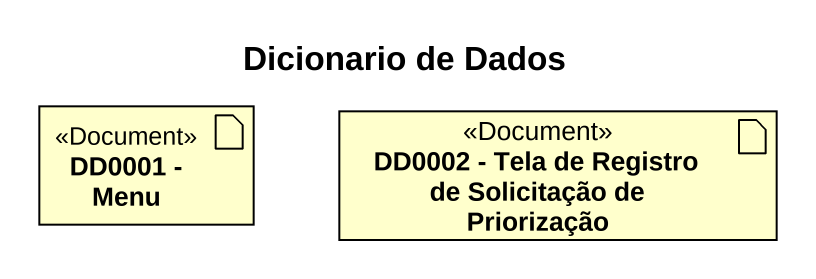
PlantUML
@startuml
title Dicionario de Dados
artifact "DD0001 - Menu" as DD0001_Menu <<Document>>
artifact "DD0002 - Tela de Registro de Solicitação de Priorização" as DD0002_Tela_de_Registro_de <<Document>>
@enduml
